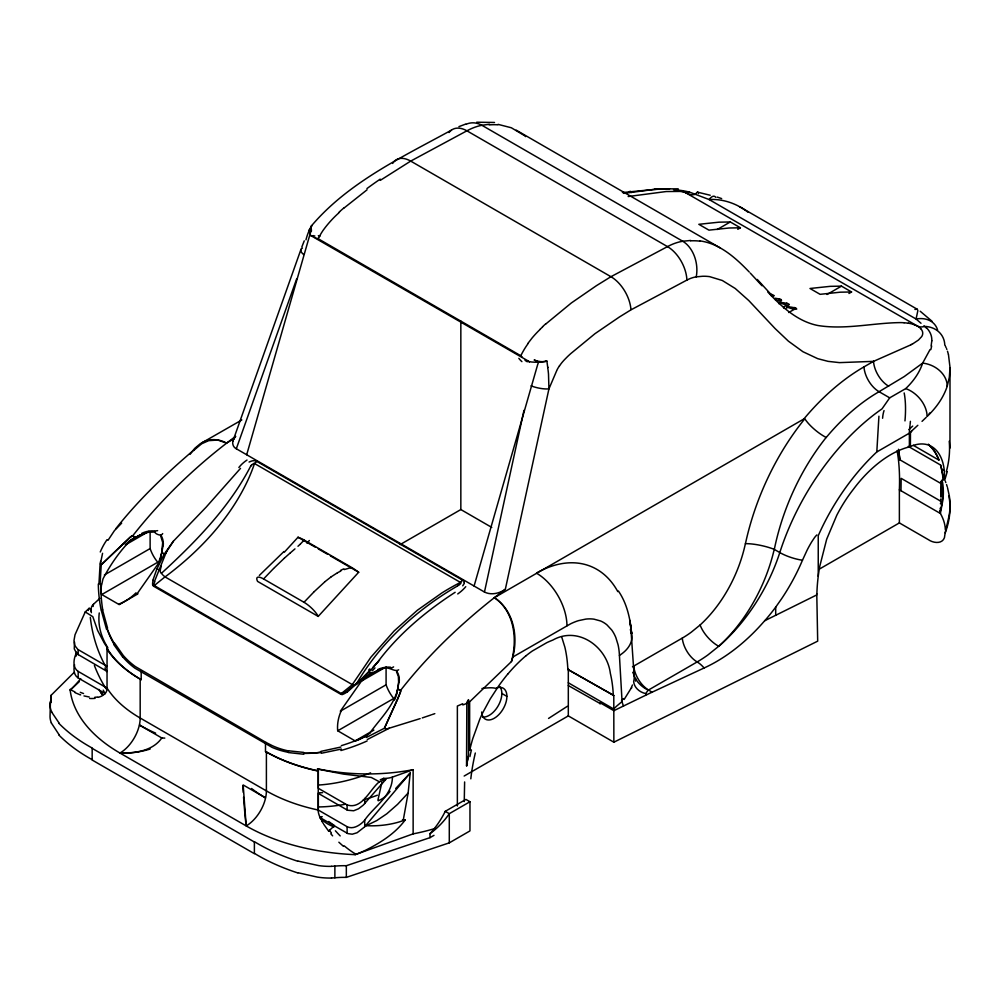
<?xml version="1.0" encoding="UTF-8"?>
<svg xmlns="http://www.w3.org/2000/svg" width="1000" height="1000" viewBox="0 0 1000 1000"><rect width="100%" height="100%" fill="white"/><g stroke="black" fill="none" stroke-linecap="round" stroke-linejoin="round"><path stroke-width="1.5" d="M98.9 584.575L100.013 565.638L102.562 553.288M331.5 878L334.875 877.788L334.875 866.112A57.175 33.013 0 0 1 346.337 865.713L430 837.65L433.988 835.35M100.1 583.737L101.237 564.8L130.162 537.3A26.025 21.312 -41.8 0 1 130.8 536.838L131.012 536.638M948.475 354.663L950 367.375L949.975 448.113M600.125 703.55L568.312 685.55M816.775 593.8L817.688 641.15L613.862 742.2L568.312 715.9L464.162 776.038M931.812 340.8L931.125 345.913M900.987 490.725L901.15 478.338L940.662 501.138M107.037 688.7L107.05 647.25A208.337 120.288 0 0 1 104.412 643.275L97.662 630.562L92.812 616.688L85.237 611.938L75.025 634.75L74 640.462L74.812 645.588L77.9 649.488L107.05 666.338M940.925 496.362L940.888 497.075M940.788 498.963L940.738 499.775M398.625 682.45L398.375 676.45L396.55 671.812M940.612 501.825L940.675 500.875M162.738 545.938L162.613 547.425M940.487 503.913L940.537 503.212M398.7 682.2L397.837 688.4M464.625 781.95L464.25 801.562M940.163 508.862L940.212 508.15M940 511.037L940.062 510.312M398.663 682.837L398.05 687.325M910.413 421.325L910.1 424.55M162.587 547.65L162.488 548.5M909.975 425.637L909.4 432.113A12.988 3.312 -79.2 0 0 909.362 432.725L909.388 446.875A95.887 55.362 -60 0 0 853.55 489.075A95.375 55.062 -60 0 0 836.762 515.312L826.688 539.188L819.7 566.55A158.5 91.512 -60 0 0 818.238 576.312A177.075 109.525 -56.2 0 0 816.888 593.75M91.075 611.213L91.2 609.6A14.887 8.6 0 0 1 93.4 604.35L99.938 598.263M93.125 606.487L93.4 604.35M395.725 788.475L410.225 772.987L408.125 793.025L397.575 804.35L386.812 813.787L376.863 820.512L366.213 825.675A71.625 41.35 0 0 1 364.738 825.638M162.463 548.713L162.338 549.575M162.3 549.788L161.875 552.163M466.975 763.188L466.538 765.938L466.825 702.425A27.738 15.537 -61.4 0 1 467.238 701.725L468.525 699.663L468.525 754.825L466.975 763.188L468.125 757.237M101.8 584.25L102.725 580.025A47.775 39.987 -45 0 1 103.05 578.787C109.8 565.75 118.637 552.775 128.812 542.112M408.1 793.162L403.387 819.438M100.575 561.337L100.35 563.212A10.025 6.35 -38.3 0 0 100.337 563.538L100.363 563.713A4.062 2.537 -40 0 0 100.562 564.587M397.912 687.763L397.638 689.087L400.538 690.438L397.75 688.85M377.962 799.912L381.9 782.4M74.463 641.9L74.287 648.925L76.875 653.775L107.05 671.413M161.825 552.375L160.85 556.213M397.537 689.575L397.8 688.612M397.587 689.338L397.425 690.3M547.725 367.6L548.025 369.787A91.587 59.875 65.7 0 1 548.5 374.075L548.938 388.862L505.337 589.275C499.487 593.45 491.125 595.45 484.462 592.025L523.975 410.35M876.812 451.8L878.925 416.213M80.725 678.637L79.588 680.013A105.55 45.45 -70.3 0 1 70.163 690.175A171.513 99.025 0 0 0 119.963 753.037L246.188 825.913A171.513 99.025 0 0 0 355.125 854.65L413.137 833.863L413.137 769.675L392.413 777.1C392.337 796.125 374.012 806.3 364.363 820.6C360.525 824.9 353.325 829.887 347.113 826.688L318.337 810.075L318.337 793.4L347.55 810.238L353.688 810.763L358.512 808.8L363.2 805.175L385.737 779.5L383.562 778.388L380.25 779.775M74.538 664.688C73.412 669.225 73.737 675.288 78.188 677.962L105.162 693.538L103.038 695.263A42.15 24.562 62.2 0 1 98.1 697.325M152.963 580.1L156.738 569.312L164.225 554.025L161.775 552.6L162.688 542.525L160.575 535.562M397.488 689.812L397.4 690.413M942.188 479.8L940.95 496L940.837 481.525M397.337 690.65L396.938 691.975M234.587 437.837C231.537 441.05 232.125 446.825 236.312 448.762L484.462 592.025M382.562 779.762L382.875 778.688M161.175 555.013L161.725 552.612L164.225 554.025M397.275 690.913C392.663 706.963 379.65 719.475 370.112 732.613M947.262 471.613L945.25 478.4L940.662 481.775M161.238 554.95L158.2 563.725L137.037 593.862M496.538 599.163C514.837 613.562 517.288 640.475 511.45 661.575C518.975 639.8 514.85 610.925 494.3 597.712C459.787 624.925 427.675 655.662 400.6 690.35M74.325 672.212L51.125 695.275A57.175 33.013 0 0 1 50.425 701.888L50.062 703.838A48.087 27.763 0 0 0 51.737 712.025M397.025 691.862L396.825 692.537M246.688 454.75L310.287 233.263A49.25 28.438 -60 0 1 311.275 230.65L311.5 230.9M474.087 586.038L537.688 364.55A49.25 28.438 -60 0 1 538.663 361.938A16.012 5.225 15.9 0 1 534.288 360.037M939.9 512.487L940.675 509.575A154.45 100.337 -7.2 0 0 942.45 488.013M154.4 581.65L165.85 553.263M930.05 349.538L922.65 363.1A133.162 76.888 0 0 1 905.713 388.6A25.013 17.463 46.4 0 1 927.1 416.5A158.175 91.325 0 0 0 947.225 386.225L949.338 377.275L950 367.85M398.212 697.4L400.025 693.1A26.025 20.438 -43.3 0 0 400.25 692.412L400.425 692.15A6.425 5.138 -41.7 0 0 400.725 691M400.312 692.325L400.375 692.15A6.612 5.25 -42.3 0 0 400.662 691M161.275 566.25L160.75 568A11.487 10.925 85.1 0 0 160.263 571.038A2.925 2.775 84.6 0 0 160.85 572.812M300.975 249.363L232.85 441.213M236.312 448.762L296.588 279.062M301.825 247.025L304.237 240.863M632.438 684.987L631.263 687.825M819.65 568.938L899.375 522.913L928.512 539.738C933.2 543.038 942.038 544.375 944.45 537.675C945.462 529.487 948.025 521.737 949.45 513.525A158.425 99.462 -4.5 0 0 949.312 495.85L947.5 487.612M816.737 594.938L764.788 620.7A144.675 89.637 -56.1 0 0 775.7 607.137L781.65 598.675A145.312 89.95 -56.1 0 0 802.463 560.225L807.025 550.337A73.312 45.388 -56.1 0 1 811.737 541.812L813.875 538.587A12.65 7.825 -56.1 0 1 816.888 534.925M309.25 230.175L307.55 234.587A100.625 63.863 67.4 0 0 305.975 239.788M398.275 697.6L400.1 693.112A25.038 19.712 -43.2 0 0 400.363 692.425M398.2 697.775L384.363 728.263L366.362 737.463M556.538 371.05L548.938 388.862A14.287 4.025 12.3 0 1 531.038 385.838M398.125 697.95L384.425 728.312M76.737 652.2C73.8 657.925 71.85 667.212 78.188 671.425L107.05 688.1A142.925 82.513 0 0 0 140.175 718.025L266.4 790.9A142.925 82.513 0 0 0 318.238 810.025L318.238 771.087L317.55 770.7A144.362 83.338 0 0 1 265.487 751.45L265.487 744A2.15 1.238 -60 0 1 265.988 742.438L135.5 666.65A107.725 87.975 -54.3 0 1 123.25 655.475L114.663 643.25M88.162 610.5L89.175 608.275L91.188 609.6M630.938 688.55L624.125 699.5M309.5 229.638L311.863 225.5M166.637 551.538L173.425 541.163L206.163 507.137L240.512 468.363M318.612 237.7L318.1 238.688L520.675 355.675M108 540.325L114.462 530.588L121.675 523.125M356.325 684.038C380.387 642.712 416.675 609.637 457.837 585.775M164.8 738.1L161.788 737.975C152.713 751.137 134.787 753.3 119.963 753.037A28.588 16.5 -60 0 0 140.175 718.025L140.175 679.087A142.925 82.513 0 0 1 107.05 649.163L107.837 649.625A144.362 83.338 0 0 0 141.188 679.675L141.188 672.237A2.15 1.238 -60 0 1 141.675 670.662M299.212 537.737L300.863 538.413A21.713 6.35 42.5 0 1 303.85 539.875L303.738 540.425M190.037 454.375L194.688 448.413L200.1 443.862L241.825 419.95M774.013 295.938L771.538 296.3M781.587 300.312L778.962 300.663M789.175 304.688L783.85 306.6M796.75 309.062L794.125 309.413L788.725 312.525M559.462 365.85L561.55 363.05A43.675 27.188 -64.2 0 1 564.637 359.538L567.675 356.463A109.55 68.175 -64.2 0 1 570.8 353.575L595.025 333.65L619.362 317.013L630.95 309.862L686.9 280.087A44.175 27.5 -64.2 0 1 696.237 276.863L702.475 276.275A92.987 57.875 -64.2 0 1 709.613 276.637L722.3 280.487L735.2 288.463L748.763 300.538L775.088 328.55L788.4 341.163L802.962 351.737L817.75 358.675L828.1 361.362L839.463 362.625L873.525 361.362L911.125 344.725M250.662 466.163C229.1 507.925 194.688 542.775 161.375 573.362M173.425 541.163L164.513 553.725M402.45 819.862L405.225 819.9C395.438 833.238 381.1 842.337 366.55 849.762A101.312 70.287 -47.1 0 1 355.125 854.675M528.188 343.05L532.225 337.825A76.075 44.55 -61.8 0 1 540.087 329.438M364.775 678.337L361.488 681.087L340.325 711.225L386.087 684.8L386.087 666.888M648.25 690.163L645.6 693.562A14.287 11.513 15.8 0 1 633.663 681.425L633.962 680.188A43.038 24.188 1.2 0 0 633.125 672.05C634.538 680.163 640.987 686.625 648.175 690.138M312.538 224.587C349.513 181.775 402.663 156.85 451.425 130.15M889.613 397.962L882.038 408.837A178.663 103.15 -60 0 0 779.788 552.562A128.637 74.262 -60 0 1 718.763 646.25L708.037 654.85A128.425 78.075 -62.8 0 1 697.15 661.938L648.55 689.987A21.438 12.375 60 0 1 651.862 692.3L704.1 667.987A141.425 87.613 -56.1 0 0 764.75 620.65M377.587 662.188C398.587 634.05 425.788 611.325 455.15 592.288M132.775 535.725C162.338 498.2 197.237 464.688 235.662 436.337M369.237 671.862L379.525 660.15M303.45 540.8L300.225 544.212M251.45 465.087L254.075 463.263L460.863 582.65L460.825 583.375A4.125 2.788 -21.2 0 1 460.375 583.85L459.3 584.75M115.862 528.663C138.887 499.45 166.062 473.713 194.312 449.613M462.713 585.8L463.837 584.125A6.8 4.513 -9.5 0 0 464.263 582.6M410.225 772.987L364.45 827L357.088 832.75L352.262 834.2L347.925 833.625L320.138 817.638A15.275 8.825 60 0 1 318.05 809.925M613.925 708.888L614.55 708.188A28.562 16.488 -60 0 1 616.862 705.938L622.062 701.538L619.425 655.438A80.425 46.438 -60 0 0 618.038 644.688L615.825 637.537A78.525 45.338 -60 0 0 611.7 629.987L606.925 624.85A75.7 43.7 -60 0 0 600.487 620.938L593.962 619.163A73.075 42.188 -60 0 0 585.9 619.087L578.625 620.612A71.612 41.35 -60 0 0 570.562 623.837L512.725 657.087M320.138 817.638L320.913 816.725A177.213 142.925 -50.7 0 0 322.262 816.725M234.938 437.4L235.512 436.763M359.588 680.837L369.387 670.863M779.15 302.288L781.5 302.113L778.787 303.675M786.725 306.663L789.075 306.5L786.375 308.05M364.688 820.225L364.75 826.663M359.65 680.775L358.85 681.7M358.8 681.762L347.113 692.188M317.55 770.7L317.55 768.775L318.337 769.237L318.337 788.312L347.113 804.925C362.188 809.987 370.225 788.713 379.387 781.775L385.737 779.5M193.975 450.5L194.562 449.837M105.113 693.6L103.225 690.163M284.387 552.137L298.05 537.225A5.175 1.512 42.5 0 0 298.6 537.475L299.113 537.7M273.488 568.6L263.575 578.95A14.287 4.188 42.5 0 0 257.575 581.4L318.212 616.413L358.688 572.238A5.812 1.7 42.5 0 1 357.975 571.75L357.788 571.625M373.212 666.963L377.525 662.25M263.575 578.95L304 602.288L314.1 591.763M259.325 575.438L283.938 551.538M195.162 449.188L201.637 443.787L208.65 440.65L217.775 440.037L226.475 443.088L234.412 438.5M398.663 669.812C394.412 672.825 387.775 664.812 381.3 669.237C376.938 669.562 372.9 675.212 369 672.237L356.4 684.587M328.713 831.05L334.338 825.8M273.688 568.4L284.113 558.4M314.312 591.55L325.012 581.65M911.587 431.062L917.837 425.288M540.05 329.338L542.575 326.925M926.175 417.375L922.025 421.362M299.975 544.438L297.975 546.263M85.237 611.938L89.175 608.275M70.163 690.138L79.25 681.7M338.625 212.75L339.55 211.912M284.363 558.175L289.713 553.413M745.387 543.675A107.438 69.55 -66.9 0 1 700.125 624.987L691.287 632.175A106.237 68.775 -66.9 0 1 682.262 638.112L632.475 666.812M358.837 681.513L345.65 692.05M545.725 324.05L571.362 302.95L596.413 285.688L610.938 276.7L667.487 246.612A72.812 44.075 -62.5 0 1 682.75 241.25L690.675 240.463M289.862 553.288L294.962 548.888M511.337 661.675L469.637 701.812L469.637 750.387L470.688 746.188A141.65 81.788 -60 0 1 472.825 738.5L479.775 719.275A95.638 55.213 -60 0 1 482.788 712.675L490.188 698.988L498.688 685.938A125.512 72.463 -60 0 1 507.975 673.812M343.638 208.337L367.05 189.812M325.213 581.487L330.938 577M945.25 478.4L944.175 478.85M908.263 446.375L940.537 465.012A95.887 55.362 -60 0 1 941.55 469.15L943.375 479.5M152.787 585.037A3.162 2.55 -45.5 0 0 153.65 586.25L340.688 694.212A2.15 1.238 -60.1 0 1 341.3 693.55L352.088 684.9L370.887 657.237L394.162 630.925L417.413 610.212L441.987 592.875A192.475 146.713 -26.4 0 1 460.213 582.537A14.287 8.25 -60 0 1 462.688 580.25A5.175 3.425 -8.8 0 1 464.3 582.6M495.775 598.612L494.3 597.712L505.337 589.275M331.15 576.85L337.275 572.888M131.9 539.763L139.3 535.363M367.875 676L371.45 673.662L369 672.25M380.262 180.375L410.7 161.1L466.912 130.812A72.812 39.913 -57.6 0 1 481.9 125.288L489.425 124.275M548.55 718.438L567.35 706.3M363.913 737.025L359.938 739.15A27.988 22.538 -48.8 0 1 355.225 740.975L337.762 730.788L393.7 698.487A26.438 15.263 60 0 1 386.087 684.8M135.5 537.425L132.713 535.812L135.475 537.425L137.375 536.413M371.488 673.7L373.575 672.525M912.85 343.762L918.45 340.05L921.675 336.6A23.712 11.662 10.6 0 0 922.537 331.75A18.325 9.038 8.1 0 0 920.65 328.65M125.512 544.85L148.825 531.4M157.625 530.65C149.675 530.962 160.925 537.925 162.688 533.575M104.35 574.987L150.125 548.562L150.125 532.137M717.188 229.525L730.3 221.962L740.413 227.787L737.788 229.312M137.9 593.862L119.25 604.637L101.788 594.55L157.725 562.25A25.337 14.638 60 0 1 150.125 548.562M827.05 294.475L841.475 286.137L851.575 291.975L848.95 293.488M400.213 544.55L460.838 509.55L491.775 527.425M494.3 597.712L803.875 418.975A199.562 124.2 -64.2 0 1 863.962 366.887L873.525 361.362M361.488 681.087L383.5 668.388M393.6 666.888L390.975 668.325M905.713 388.6L889.7 397.837L879.062 391.7A21.438 12.375 60 0 1 863.962 366.887M355.225 740.863L373.875 730.1M420.15 718.612L389.462 728.125L367.3 739.525M561.65 636.788L564.862 647.138A159.012 91.812 -60 0 1 567.513 664.2L567.888 669.475L613.787 695.487L613.862 742.2M567.888 669.475L613.787 695.487M430 837.65L430 833.688A57.175 33.013 -60 0 0 445.25 811.338L465.913 799.412L469.963 801.737L469.963 830.913L449.288 842.85L346.337 877.375A57.175 33.013 0 0 0 334.875 877.788M445.25 811.338L449.288 813.675L469.963 801.737M648.4 690.075L648.538 690A21.438 12.375 60 0 1 633.713 666.137M337.5 572.762L340.85 571.013M201.55 442.975C209.112 438.312 218.925 438.688 226.475 443.088M137.6 536.287L139.95 535.05M374 672.25L378.15 670.312M651.862 692.3A64.287 39.825 -56.1 0 1 650.037 693.138L613.862 710.688L600.112 702.763L600.112 703.913M462.725 703.737L457.362 706.05L457.362 805.987M249.062 462.05L251.412 461.112A5.6 3.787 -9 0 1 257.025 461.337M139.588 535.288L140.612 534.75M101.213 564.788L130.125 537.25A25.038 20.55 -41.9 0 1 130.738 536.75L130.988 536.6A6.425 5.2 -41.7 0 1 132.062 535.875L132.213 535.85M140.25 534.975L147.8 532.362L154.438 531.987M140.925 534.663L141.938 534.237M458.925 126.625L465.775 124.062M914.925 309.462L917 309.125L917.887 310.45L916.087 319.025L921.012 323.263M344.2 569.575L350.775 567.7M469.487 701.862L468.587 702.188M405.225 819.9L403.15 820.638A59.675 34.45 0 0 1 366.213 825.675M434.812 713.637L432.25 714.538M431.213 714.9L422.287 717.913M150.15 749.038L148.562 749.513A78.162 63.65 7.1 0 1 122.125 753.162M340.8 747.062L320.887 751.375M909.45 446.863C933.413 436.238 945.738 456.438 944.388 478.675M910.387 446.613L910.462 432.5A25.013 14.438 0 0 1 909.388 433.15L876.775 451.975A157.225 90.775 -60 0 0 818.238 535.7L818.238 576.312M341.388 749.062L321.2 753.288M622.413 192.575L659.312 188.938L678.2 188.812M97.625 697.062L94.75 697.3M623.7 193.363L654.55 189.387L669.5 188.812L654.55 189.387M628.175 196.525L666.225 191.537L680.15 191.425A83.763 46.25 -60.3 0 1 685.45 192.575M334.875 866.112L331.512 866.325M772.75 296.312L757.3 279.462M476.7 122.225L494.513 122.463M303.738 752.412L288.55 750.8M303.8 754.25L288.4 752.55M730.3 221.962L719 222.175L698.825 224.312L708.938 230.138L729.112 228L740.413 227.787M841.475 286.137L830.175 286.35L810 288.488L820.1 294.325L840.275 292.188L851.575 291.975M904.075 322.738L908.438 323.212M498.075 124.362L511.325 127.762L524.113 135.375M778.725 300.637L775.5 299.975M786.312 305.012L779.338 302.725M793.888 309.387L786.912 307.1M89.237 696.988L83.987 695.925M699.9 240.888C719.938 243.612 735.788 258 749.225 271.988M353.725 685.425L165.062 576.925C199.037 551.6 229.425 519.438 247.65 480.675A192.475 146.713 -26.4 0 0 254.438 463.725A14.287 8.25 -60 0 1 256.9 461.45L462.688 580.25M318.337 769.237L343.438 774.087L371.262 777.45L379.387 781.775M710.212 195.25L697.487 192.15M156.962 568.812L159.425 569.975M318.025 238.688L315.438 237.987M689.038 191.925L709.112 199.537L916.087 319.025A25.013 19.225 -36.3 0 1 937.588 330M298.075 861.087L318.725 865.612A46.988 27.125 0 0 0 331.512 866.375M298.012 872.738L317.288 877.087A48.087 27.763 0 0 0 331.5 878.05M771.525 294.337L773.863 295.4M779.1 298.712L781.25 299.625M786.688 303.087L789.025 304.15M794.262 307.475L796.413 308.375M717.175 197.075L721.65 198.588M684.025 191.962L684.788 192.213A16.95 8.338 5.6 0 1 688.538 193.9M685.438 192.6L917.463 326.087A16.95 8.5 6.8 0 1 920.312 328.225L920.763 328.638M80.65 694.912L79.862 694.638M914.137 324.637L917.463 326.087A21.438 12.375 -60 0 0 924.55 326.413L926.225 327.9M79.488 694.513L75.1 692.7M527.762 361.163L527.888 361.225A7.088 6.8 -42.6 0 0 529.462 361.887M802.463 560.225A21.438 6.138 17.8 0 1 779.788 552.562L774.262 549.375A21.438 4.625 12.3 0 0 745.438 543.675A200.987 130.113 -66.9 0 1 804.812 418.775A21.45 6.463 39.5 0 0 824.538 436.575L826.213 437.475A178.05 111.725 -64.7 0 1 879.062 391.7L904.212 376.575L922.65 363.1A25.013 20.062 18.2 0 1 947.225 386.225M783.487 307.738L784.625 308.425M748.05 212.237C737.075 203.675 723.088 198.7 709.112 199.537A25.013 7.412 -75.7 0 1 715.763 197.325M265.988 742.438L272.562 745.775A107.725 87.863 -55.6 0 0 288.512 750.938M739.513 206.65L917.387 309.337M516.175 130.125L720 247.8M913.337 445.337L938.888 460.087A95.887 55.362 -60 0 0 929.075 445.175M941.55 469.15L943.625 470.35M940.75 483.387L899.95 459.837L898.587 450.513M897.15 450.6L898.213 457.85A221.775 128.05 -60 0 1 899.362 489.8L940.45 513.513L941.612 515.763A23.637 13.65 60 0 1 945.325 529.65M568.312 682.788L613.787 709.05M304.037 540L351.75 567.537A21.387 6.262 42.5 0 1 355.175 569.763L357.587 571.475M298.05 537.225L315.575 547.337M318.263 548.9L327.7 554.338M330.387 555.9L358.688 572.238M501.85 693.462L506.9 696.375M341.3 693.55L154.275 585.575A1.762 1.363 -33.2 0 1 153.875 584.675A12.988 9.363 -42.1 0 1 154.775 581.675M107.05 647.25L107.837 649.625M140.175 679.087L141.188 679.675M265.487 751.45L266.4 751.975A142.925 82.513 0 0 0 318.238 771.087M139.55 725.113L161.788 737.975M920.188 311.225L932.038 321.262M524.637 135.787L525.662 136.613M343.4 846.3L338.862 842.212M923.938 325.863L924.55 326.413A25.013 21.275 -28.8 0 1 944.775 344.925L945.113 345.588M522.263 357.188L520.85 355.85M163.512 575.6L165 576.875L154.275 585.575A2.15 1.238 -59.8 0 0 153.663 586.237M162.938 575.037L161.9 573.962M767.738 291.938C781.475 306.625 797.6 321.575 818.075 325.538C845.525 329.925 873.1 322.85 900.612 322.6A142.812 86.088 -60 0 1 904.075 322.75M750.238 273.05L762.013 285.763M332.625 835.85L330.812 833.8M59.162 723.162L51.638 712.05M59.138 734.8L51.288 722.887M122.55 656.8L113.75 644.525M102.362 694.625L101.487 693.525M328.612 831.125L323.688 824.212M101.388 693.4L100.887 692.725M100.825 692.625L98.975 689.425M102.613 694.8L101.088 691.587M618.413 591.025C627.013 603.513 630.262 618.675 631.625 633.538L629.837 620.438L631.625 633.538M323.1 823.275L321.675 820.8M940.4 513.425L942.85 500.312A153.375 97.925 -5.4 0 0 942.65 482.95L942.5 481.925M945.525 346.4L946.075 347.562M946.513 348.587L946.862 349.45M645.7 693.787L646.025 694.75M945.425 481.562L945.812 482.562M106.55 629.362L101.3 610.45M107.587 628.225L102.425 609.45M946.538 484.562L947.2 486.6M947.5 351.225L948.425 354.462M943.55 479.363L943.125 476.562A151.475 87.45 -60 0 0 940.562 464.988M630.763 626.912L633.675 669.025M266.4 751.975L266.4 790.9A28.588 16.5 -60 0 1 246.188 825.913L243.162 784.963L265.438 797.8A140.762 81.263 0 0 1 251.55 788.5M243.562 797.163L244.125 804.688A78.463 4.612 87.6 0 0 245.963 824.163M243.25 792.4L242.862 785.775M613.362 695.725L613 690.45A159.012 91.812 -60 0 0 610.35 673.375C607.087 646.825 578.138 625.688 552.85 640.062A131.225 75.763 -60 0 0 546.8 642.663L532.3 651.025A84.637 48.863 -60 0 0 525.737 656.012M547.688 367.137L546.912 361.138A12.737 7.35 0 0 1 545.5 361.4M91.2 610L91.337 612.712M899.375 489.8L899.375 522.913M775.7 607.137L775.7 615.312M568.312 669.225L568.312 715.9M460.838 321.075L460.838 509.55M449.288 813.675L449.288 842.85M364.75 798.462L364.75 803.525M347.113 804.925L347.113 810M347.113 826.688L347.113 833.225M346.337 865.713L346.337 877.375M78.188 649.663L78.188 654.737M78.188 671.425L78.188 677.962M76.15 653.525L76.15 656.112M51.125 695.275L51.125 702.562M50.425 701.888L50.062 715.5A46.988 27.125 0 0 0 51.363 722.875M949.225 441.2A158.075 110.787 -14 0 1 946.338 471.587M929.125 413.7A81.4 5.787 -47.6 0 1 930.05 412.85M912.712 426.1A116.938 14.4 -37.8 0 1 908.825 429.625M911.188 431.75A12.237 5.713 -60.4 0 1 911.625 431.3M910.525 432.325A1.963 0.988 -61.9 0 1 911.137 431.675M898.462 449.288A178.912 103.287 -60 0 1 899.875 459.888M948.9 495.938A158.088 101.275 -6.2 0 1 945.163 532.938M944.4 479.075A157.775 99.138 -4.8 0 1 945.037 480.562M297.825 872.938A184.125 106.3 0 0 1 254.688 853.525M92.45 759.85A184.125 106.3 0 0 1 58.788 734.912M303.637 254.55A14.287 5.275 19.6 0 1 302.438 248.1M499.75 686.625A17.862 10.312 -60 0 1 498.312 705.625A17.862 10.312 -60 0 1 482.638 717.013M496.562 688A17.862 10.312 -60 0 1 506.838 697.837A17.862 10.312 -60 0 1 494.113 718.35A17.862 10.312 -60 0 1 481.662 712.013M704.1 667.987A21.438 12.375 60 0 0 697.15 661.938A21.438 12.375 60 0 1 682.262 638.112M623.525 705.9A14.287 6.562 51.5 0 1 622.062 701.538M904.163 392.95A37.887 10.475 -84.7 0 1 904.963 420.913M888.637 386.175A21.438 12.387 60 0 1 873.512 361.362M101.575 594.625A31.55 26.137 -46.2 0 1 101.538 584.85M161.238 556.225A60.1 46.4 -45.2 0 1 158.575 563.8M125.288 544.6A60.175 51.087 -42.9 0 1 131.713 539.475M128.6 541.825A53.863 45.375 -42.9 0 1 135.35 537.163M136.037 592.812A40 30.362 -46.6 0 1 119.175 603.962M370.25 732.812A44.35 34.938 -47.4 0 1 364.663 736.875M397.2 692.463A60.163 46.463 -45.2 0 1 394.55 700.025M361.262 680.837A60.175 51.087 -42.9 0 1 367.688 675.713M364.575 678.062A53.8 45.325 -42.9 0 1 371.312 673.388M337.688 730.8A40 32.887 -47 0 1 340.975 711.4M782.6 302.625A9.963 1.6 17.1 0 1 787.113 303.5M770.188 294.337A9.963 1.6 17.1 0 1 771.95 294.738M775.025 298.25A9.963 1.6 17.1 0 1 779.538 299.125M790.175 307A9.963 1.6 17.1 0 1 794.688 307.875M390.062 791.35A24.588 21.788 -57 0 1 378.188 800.763M377.375 795.225A181.3 138.688 -45.7 0 1 363.325 799.938M345.238 804.262A181.3 138.688 -45.7 0 1 319.1 806.938M392.413 777.1A14.9 8.6 0 0 1 383.537 778.388M449.312 813.675A58.938 41.612 -45.2 0 1 429.988 833.662M334.462 825.575A100.887 88.112 40.4 0 1 328.713 821.5M334.162 826.85A29.638 24.825 43 0 1 319.862 817.65M355.125 853.75A73.438 41.688 59.5 0 1 344.175 845.8M331.4 832.887A58.963 36.375 61.1 0 1 329.288 830.275M340.188 835.913A82.088 33.975 54.8 0 1 335.387 830.788M322.587 792.688A164.6 130.5 -49.1 0 1 318.463 792.825M370.575 772.85A169.963 128.988 -45 0 1 319.025 785M107.125 688.85A15.537 8.975 59.9 0 1 105.138 693.5M75.05 692A70.275 40.113 59.4 0 1 70.163 689.388M83.55 693.525A78.238 44.425 59 0 1 80.288 692.312M95.138 698.337A71.688 42.15 62.1 0 1 89.663 698.45M155.65 733.138A140.762 81.263 0 0 1 139.625 725.075M106.812 671.575A164.625 136.4 -48.1 0 1 104.925 668M106.062 688.787A181.363 153.012 -42.8 0 1 94.4 665.512M105.975 667.025A169.963 143.812 -41.6 0 1 90.312 617.35M92.45 748.188A184.125 106.3 0 0 1 58.825 723.275M297.887 861.287A184.125 106.3 0 0 1 254.688 841.85M107.837 647.7A144.362 83.338 0 0 1 99.262 612.938M413.137 769.675A144.362 83.338 0 0 1 317.55 768.775M321.863 820.7A24.8 13.675 60.3 0 1 320.337 817.6M466.875 765.825A154.938 86.988 -60.4 0 1 467.362 762.95M469.312 701.425A21.713 16.287 -75.7 0 1 462.8 704.925M470.812 778.838A158.588 84.237 -62.1 0 1 475.312 753.012M481.962 688.5A106.05 16.438 -22.8 0 1 496.087 688.45M160.975 535.312A24.038 18.85 -34.3 0 1 163.225 545.887M165.925 553.288A29.025 27.912 4.3 0 1 166.737 551.587M152.65 585.075A13.913 11.238 -45.2 0 1 153.175 580.125M342.463 693.575A2.312 1.8 -31.9 0 1 341.737 693.662M345.288 691.525A13.05 10.388 -33.1 0 1 342.325 693.1M347 692.013A13.938 11.013 -44.3 0 1 342.275 694.525M342.262 694.438A3.625 2.925 -45.3 0 1 341.312 694.438M369.888 668.9A30.15 9.85 -44.2 0 1 368.725 670.025M374.975 667.9A37.538 18.088 -44.1 0 1 372.163 670.888M141.862 533.275A24.062 20.825 -42.3 0 1 154.588 530.975M377.863 669.5A24.038 20.787 -42.3 0 1 390.575 667.212M131.037 536.663A6.612 5.312 -41.5 0 1 132.088 535.938M101.112 609.862A167.488 143.975 -36.7 0 1 98.325 584.012M114.325 643.5A129 106.737 -48.5 0 1 107.062 628.513M122.613 656.725A110.288 89.925 -54.8 0 0 134.913 668.175L272.162 747.412A110.288 89.688 -53.6 0 0 288.463 752.35M114.075 644.275A131.25 107.625 -50.9 0 1 107.1 629.062M102.75 609.975A168.938 141.938 -42.4 0 1 100.913 584.263M320.812 752.288A129 104.062 -51.9 0 1 303.562 753.188M367.113 740.962A167.488 128.588 -45.8 0 1 340.863 750.525M366.562 735.962A168.938 123.138 -42.3 0 1 341.35 745.65M321.287 752.237A131.25 104.225 -48.7 0 1 304 753.4M385 728.763A1.312 1.212 -27.6 0 0 385.462 728.825A6.725 6.125 -23.5 0 0 387.062 728.812A16.625 14.525 -20.5 0 0 389.175 728.175M396.962 671.55A24.062 18.875 -34.3 0 1 399.2 682.15M774.225 549.375A128.837 82 -65.7 0 1 718.775 646.287A21.438 9.438 47.7 0 1 700.1 624.938M774.312 549.375A179.662 117.675 -67.8 0 1 826.175 437.425M635.575 678.575A21.55 4.513 -58.6 0 1 635.487 681.1M634.15 673.138A18.175 1.7 79.9 0 1 633.7 670.2M928.288 444.162A92.7 53.525 -60 0 1 938.988 459.988M311.5 230.113A13.462 7.775 0 0 1 311.613 225.4M311.962 225.463A27.475 15.862 0 0 0 310.712 235.525L529.5 361.737A27.4 15.725 -0.1 0 0 546.825 361.012M309.137 230.2A4.288 0.862 -56.3 0 1 309.3 229.812M547.8 367.575A5.375 4.5 -68.9 0 1 547.775 367.125M545.55 361.5A13.312 7.688 0 0 1 534.412 360.037M459.125 584.612A29.625 18.913 -22.8 0 1 457.675 585.625M465.763 586.675A41.325 26.788 -12.3 0 1 457.738 593.95M250.787 466.213A31.688 24.838 -11.7 0 1 251.588 465.138M238.85 467.5A40.35 32.35 5.2 0 1 247 460.062M309.363 540.513A67.412 11.475 -33.5 0 1 306.9 543.075M304 602.288A14.287 4.188 42.5 0 1 318.212 616.413M340.487 570.438A54.887 48.45 42.3 0 1 343.825 568.875M630.312 629.688A42.875 25.938 -2.5 0 1 619.425 655.438M623.387 698.6A20.925 16.513 -78.4 0 1 621.525 700.65M631.7 687.6A33.212 11.612 -51.8 0 1 631.375 688.35M536.638 573.263A42.875 24.75 60 0 1 566.95 625.775M536.6 572.975A114.838 74.338 -66.9 0 1 617.8 591.613M686.9 280.087A28.588 17.038 62 0 0 667.487 246.612L466.912 130.812A28.588 17.138 61.7 0 0 449.038 132.537M630.938 309.55A28.6 16.612 60.3 0 0 610.938 276.7L410.7 161.1A28.6 16.625 60.3 0 0 392.638 163.438M556.663 370.675A17.975 11.188 -64.2 0 1 559.487 365.887M520.9 355.55A46.312 26.037 -61.4 0 1 528.337 343.237M542.525 326.75A146.95 85.95 -61.8 0 1 545.675 323.875M527.337 361.788A15.438 13.637 -8 0 1 525 360.25M521.9 361.637A25.712 18.35 12.2 0 1 518.837 358.338M696.237 276.863A28.588 20.575 81.3 0 0 682.75 241.25L481.9 125.288A28.588 21.463 78.9 0 0 466.05 124.312M912.65 343.688A132.688 58.85 3.9 0 1 910.925 344.65M690.562 240.837A121.5 74.1 -62.5 0 1 699.812 241.137M908.45 323.2A83.763 50.462 -59.9 0 1 914.15 324.613M320.15 235.987A25.3 6.725 1.5 0 1 318.363 235.637M314.887 236.038A16.8 7.862 -15.4 0 1 313.137 235.6M312 236.25A8.912 5.088 -35.6 0 1 311.012 235.712M366.938 188.575A310.725 166.4 -56.6 0 1 380.225 179.137M339.5 211.762A126.475 72.2 -58.3 0 1 343.6 208.188M338.7 213.012A70.3 40.038 -58.3 0 0 325.337 227.35L323.05 230.413A44.488 26.163 -58.6 0 0 318.7 237.738M688.512 193.912A21.438 12.375 -60 0 0 695.6 194.225A25.013 3.513 -76 0 1 698.45 193.588M489.188 124.925A121.5 65.412 -56.5 0 1 497.863 124.825M678.175 190.512A18.325 8.863 5.9 0 1 684.15 191.863M673.5 189.85A23.712 11.037 6.2 0 1 678.225 190.238M100.262 551.987A123.812 89.012 37.1 0 1 107.062 539.637M803.988 419.025A1.562 1.013 -66.9 0 1 804.262 418.812M882.6 418.263A38.438 24.262 62.1 0 1 884.038 410.588M931.637 345.938A86.9 52.8 0 0 1 930.8 349.625M926.488 327.788A45.362 26.662 -9.2 0 1 931.787 340.812M675.475 189.963A45.613 30.587 -1.2 0 1 688.988 192.013M434.913 828.5A144.362 83.338 0 0 1 413.137 833.863M469.9 756.637A153.25 78.45 -62.7 0 1 471.425 749.9M508 673.85A103.35 59.675 -60 0 1 525.725 655.962M629.175 192.362A25.013 3.812 83.7 0 1 631.45 192.512M254.387 842.013L92.163 748.363L92.163 760.025L254.387 853.688L254.387 842.013"/></g></svg>
